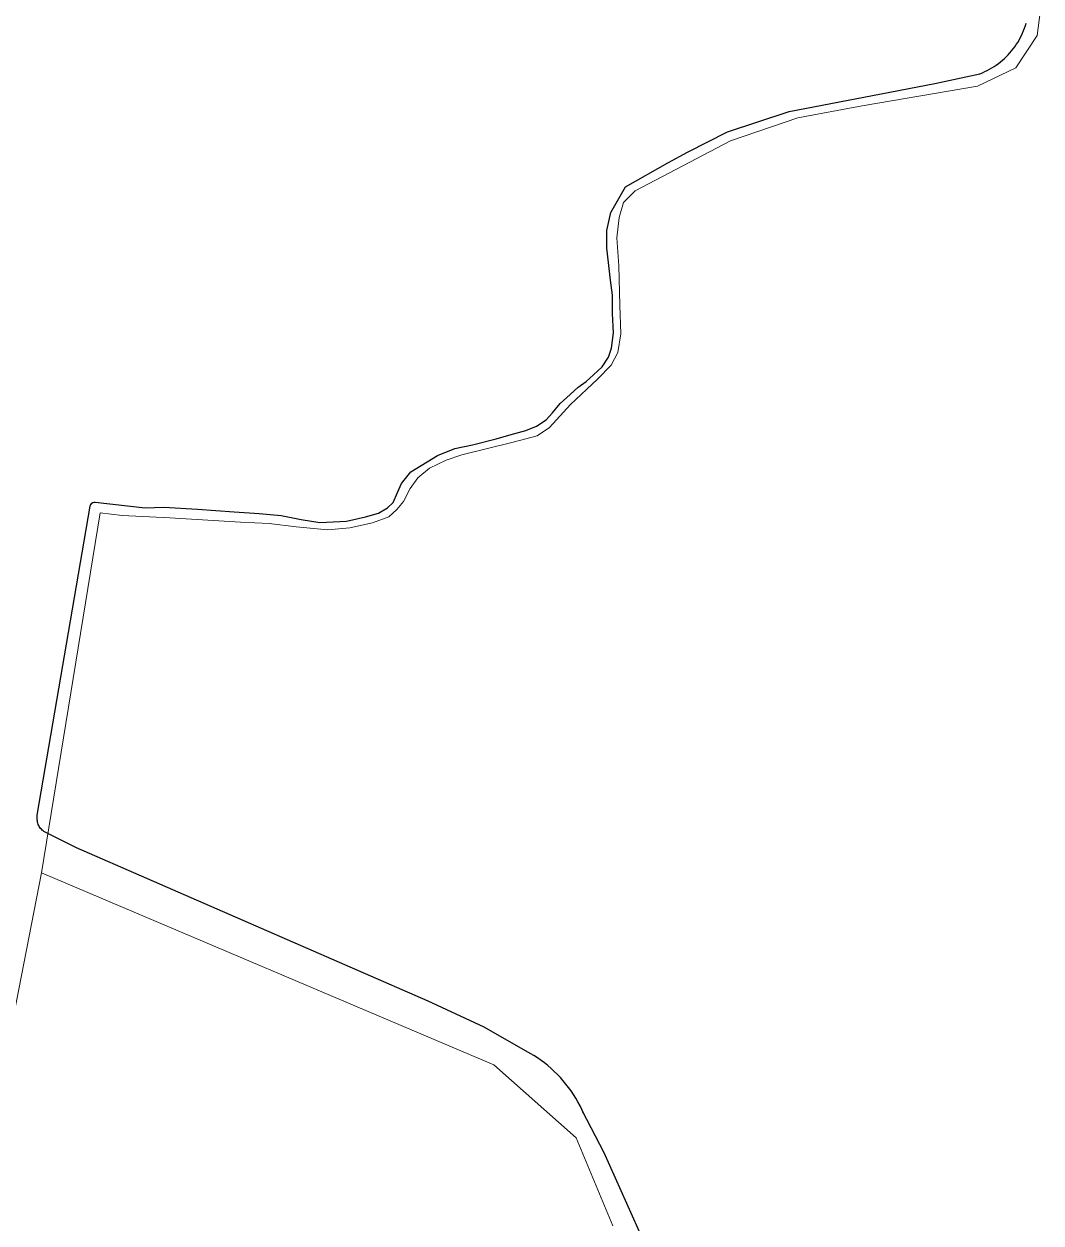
# Model space of a CAD drawing. Header units: millimetres. Extents: x 617751 to 636088, y 68402 to 77988.
# Drawn here: x 626257 to 626709, y 75009 to 75542 of the extents above; entities that cross this region are included whole.
import ezdxf

# ---------------------------------------------------------------- set-up
doc = ezdxf.new("R2010")
doc.units = ezdxf.units.MM
doc.header["$LTSCALE"] = 3
doc.header["$MEASUREMENT"] = 0
doc.layers.add('ALINHAMENTO PREDIAL', color=120, linetype='Continuous')
doc.layers.add('BAIRRO', color=30, linetype='Continuous')

msp = doc.modelspace()

# ---------------------------------------------------------------- linework, layer by layer
at = {"layer": 'ALINHAMENTO PREDIAL'}
msp.add_lwpolyline([(626534.87, 74995.69), (626514.63, 75040.72), (626505.11, 75059.16), (626505.56, 75058.13), (626504.78, 75059.87), (626503.94, 75061.59), (626503.04, 75063.29), (626502.08, 75064.95), (626501.07, 75066.57), (626500, 75068.16), (626498.88, 75069.72), (626497.71, 75071.23), (626496.49, 75072.7), (626495.21, 75074.13), (626493.89, 75075.52), (626492.52, 75076.86), (626491.11, 75078.15), (626489.65, 75079.4), (626488.15, 75080.59), (626486.62, 75081.73), (626485.04, 75082.82), (626483.43, 75083.86), (626481.78, 75084.83), (626461.34, 75096.51), (626436.49, 75108.08), (626280.2, 75176.14), (626265.76, 75183.32), (626265.35, 75183.64), (626264.96, 75183.99), (626264.6, 75184.36), (626264.27, 75184.76), (626263.97, 75185.18), (626263.69, 75185.62), (626263.45, 75186.08), (626263.24, 75186.55), (626263.06, 75187.04), (626262.92, 75187.54), (626262.81, 75188.04), (626262.73, 75188.56), (626262.7, 75189.08), (626262.7, 75189.59), (626262.73, 75190.11), (626262.8, 75190.63), (626286.23, 75327.8), (626286.39, 75328.32), (626286.66, 75328.79), (626287.04, 75329.17), (626287.5, 75329.46), (626288.02, 75329.63), (626288.56, 75329.67), (626310.65, 75327.05), (626318.95, 75327.42), (626334.03, 75326.58), (626350.33, 75325.36), (626361.33, 75324.54), (626371.12, 75323.69), (626379.98, 75322.01), (626388.33, 75320.56), (626400.17, 75321.27), (626408.62, 75323.11), (626414.34, 75324.79), (626418.44, 75327.14), (626420.95, 75329.42), (626422.86, 75333.93), (626424.61, 75337.88), (626428.74, 75343.04), (626440.63, 75350.32), (626448.37, 75353.41), (626456.1, 75355.17), (626466.65, 75357.73), (626473.35, 75359.64), (626479.84, 75361.5), (626484.56, 75363.33), (626488.9, 75366.22), (626491.71, 75369.28), (626495.19, 75373.46), (626499.53, 75377.44), (626503.13, 75380.67), (626506.7, 75383.27), (626509.94, 75386.21), (626513.78, 75389.78), (626516.58, 75393.97), (626517.94, 75398.06), (626518.75, 75404.79), (626518.44, 75413.44), (626518.44, 75421.52), (626517.53, 75428.2), (626516.54, 75436.12), (626515.83, 75442.49), (626515.83, 75450.33), (626517.59, 75458.26), (626524.18, 75469.67), (626542.89, 75480.35), (626551.74, 75485.09), (626569.41, 75494.08), (626596.93, 75503.08), (626630.02, 75509.51), (626661.58, 75515.55), (626681.65, 75519.93), (626682.74, 75520.36), (626683.8, 75520.83), (626684.86, 75521.34), (626685.89, 75521.89), (626686.9, 75522.47), (626687.9, 75523.08), (626688.87, 75523.73), (626689.82, 75524.41), (626690.74, 75525.13), (626691.64, 75525.87), (626692.51, 75526.65), (626693.36, 75527.45), (626694.17, 75528.29), (626694.96, 75529.15), (626695.72, 75530.04), (626696.45, 75530.95), (626697.14, 75531.89), (626697.8, 75532.86), (626698.43, 75533.84), (626699.02, 75534.85), (626699.58, 75535.87), (626700.1, 75536.92), (626700.59, 75537.98), (626701.04, 75539.06), (626701.45, 75540.15), (626701.83, 75541.26), (626702.16, 75542.38)], dxfattribs=at)
msp.add_lwpolyline([(626534.87, 74995.69), (626514.63, 75040.72), (626505.11, 75059.16), (626505.56, 75058.13), (626504.78, 75059.87), (626503.94, 75061.59), (626503.04, 75063.29), (626502.08, 75064.95), (626501.07, 75066.57), (626500, 75068.16), (626498.88, 75069.72), (626497.71, 75071.23), (626496.49, 75072.7), (626495.21, 75074.13), (626493.89, 75075.52), (626492.52, 75076.86), (626491.11, 75078.15), (626489.65, 75079.4), (626488.15, 75080.59), (626486.62, 75081.73), (626485.04, 75082.82), (626483.43, 75083.86), (626481.78, 75084.83), (626461.34, 75096.51), (626436.49, 75108.08), (626280.2, 75176.14), (626265.76, 75183.32), (626265.35, 75183.64), (626264.96, 75183.99), (626264.6, 75184.36), (626264.27, 75184.76), (626263.97, 75185.18), (626263.69, 75185.62), (626263.45, 75186.08), (626263.24, 75186.55), (626263.06, 75187.04), (626262.92, 75187.54), (626262.81, 75188.04), (626262.73, 75188.56), (626262.7, 75189.08), (626262.7, 75189.59), (626262.73, 75190.11), (626262.8, 75190.63), (626286.23, 75327.8), (626286.39, 75328.32), (626286.66, 75328.79), (626287.04, 75329.17), (626287.5, 75329.46), (626288.02, 75329.63), (626288.56, 75329.67), (626310.65, 75327.05), (626318.95, 75327.42), (626334.03, 75326.58), (626350.33, 75325.36), (626361.33, 75324.54), (626371.12, 75323.69), (626379.98, 75322.01), (626388.33, 75320.56), (626400.17, 75321.27), (626408.62, 75323.11), (626414.34, 75324.79), (626418.44, 75327.14), (626420.95, 75329.42), (626422.86, 75333.93), (626424.61, 75337.88), (626428.74, 75343.04), (626440.63, 75350.32), (626448.37, 75353.41), (626456.1, 75355.17), (626466.65, 75357.73), (626473.35, 75359.64), (626479.84, 75361.5), (626484.56, 75363.33), (626488.9, 75366.22), (626491.71, 75369.28), (626495.19, 75373.46), (626499.53, 75377.44), (626503.13, 75380.67), (626506.7, 75383.27), (626509.94, 75386.21), (626513.78, 75389.78), (626516.58, 75393.97), (626517.94, 75398.06), (626518.75, 75404.79), (626518.44, 75413.44), (626518.44, 75421.52), (626517.53, 75428.2), (626516.54, 75436.12), (626515.83, 75442.49), (626515.83, 75450.33), (626517.59, 75458.26), (626524.18, 75469.67), (626542.89, 75480.35), (626551.74, 75485.09), (626569.41, 75494.08), (626596.93, 75503.08), (626630.02, 75509.51), (626661.58, 75515.55), (626681.65, 75519.93), (626682.74, 75520.36), (626683.8, 75520.83), (626684.86, 75521.34), (626685.89, 75521.89), (626686.9, 75522.47), (626687.9, 75523.08), (626688.87, 75523.73), (626689.82, 75524.41), (626690.74, 75525.13), (626691.64, 75525.87), (626692.51, 75526.65), (626693.36, 75527.45), (626694.17, 75528.29), (626694.96, 75529.15), (626695.72, 75530.04), (626696.45, 75530.95), (626697.14, 75531.89), (626697.8, 75532.86), (626698.43, 75533.84), (626699.02, 75534.85), (626699.58, 75535.87), (626700.1, 75536.92), (626700.59, 75537.98), (626701.04, 75539.06), (626701.45, 75540.15), (626701.83, 75541.26), (626702.16, 75542.38)], dxfattribs=at)
msp.add_lwpolyline([(626534.87, 74995.69), (626514.63, 75040.72), (626505.11, 75059.16), (626505.56, 75058.13), (626504.78, 75059.87), (626503.94, 75061.59), (626503.04, 75063.29), (626502.08, 75064.95), (626501.07, 75066.57), (626500, 75068.16), (626498.88, 75069.72), (626497.71, 75071.23), (626496.49, 75072.7), (626495.21, 75074.13), (626493.89, 75075.52), (626492.52, 75076.86), (626491.11, 75078.15), (626489.65, 75079.4), (626488.15, 75080.59), (626486.62, 75081.73), (626485.04, 75082.82), (626483.43, 75083.86), (626481.78, 75084.83), (626461.34, 75096.51), (626436.49, 75108.08), (626280.2, 75176.14), (626265.76, 75183.32), (626265.35, 75183.64), (626264.96, 75183.99), (626264.6, 75184.36), (626264.27, 75184.76), (626263.97, 75185.18), (626263.69, 75185.62), (626263.45, 75186.08), (626263.24, 75186.55), (626263.06, 75187.04), (626262.92, 75187.54), (626262.81, 75188.04), (626262.73, 75188.56), (626262.7, 75189.08), (626262.7, 75189.59), (626262.73, 75190.11), (626262.8, 75190.63), (626286.23, 75327.8), (626286.39, 75328.32), (626286.66, 75328.79), (626287.04, 75329.17), (626287.5, 75329.46), (626288.02, 75329.63), (626288.56, 75329.67), (626310.65, 75327.05), (626318.95, 75327.42), (626334.03, 75326.58), (626350.33, 75325.36), (626361.33, 75324.54), (626371.12, 75323.69), (626379.98, 75322.01), (626388.33, 75320.56), (626400.17, 75321.27), (626408.62, 75323.11), (626414.34, 75324.79), (626418.44, 75327.14), (626420.95, 75329.42), (626422.86, 75333.93), (626424.61, 75337.88), (626428.74, 75343.04), (626440.63, 75350.32), (626448.37, 75353.41), (626456.1, 75355.17), (626466.65, 75357.73), (626473.35, 75359.64), (626479.84, 75361.5), (626484.56, 75363.33), (626488.9, 75366.22), (626491.71, 75369.28), (626495.19, 75373.46), (626499.53, 75377.44), (626503.13, 75380.67), (626506.7, 75383.27), (626509.94, 75386.21), (626513.78, 75389.78), (626516.58, 75393.97), (626517.94, 75398.06), (626518.75, 75404.79), (626518.44, 75413.44), (626518.44, 75421.52), (626517.53, 75428.2), (626516.54, 75436.12), (626515.83, 75442.49), (626515.83, 75450.33), (626517.59, 75458.26), (626524.18, 75469.67), (626542.89, 75480.35), (626551.74, 75485.09), (626569.41, 75494.08), (626596.93, 75503.08), (626630.02, 75509.51), (626661.58, 75515.55), (626681.65, 75519.93), (626682.74, 75520.36), (626683.8, 75520.83), (626684.86, 75521.34), (626685.89, 75521.89), (626686.9, 75522.47), (626687.9, 75523.08), (626688.87, 75523.73), (626689.82, 75524.41), (626690.74, 75525.13), (626691.64, 75525.87), (626692.51, 75526.65), (626693.36, 75527.45), (626694.17, 75528.29), (626694.96, 75529.15), (626695.72, 75530.04), (626696.45, 75530.95), (626697.14, 75531.89), (626697.8, 75532.86), (626698.43, 75533.84), (626699.02, 75534.85), (626699.58, 75535.87), (626700.1, 75536.92), (626700.59, 75537.98), (626701.04, 75539.06), (626701.45, 75540.15), (626701.83, 75541.26), (626702.16, 75542.38)], dxfattribs=at)
msp.add_lwpolyline([(626534.87, 74995.69), (626514.63, 75040.72), (626505.11, 75059.16), (626505.56, 75058.13), (626504.78, 75059.87), (626503.94, 75061.59), (626503.04, 75063.29), (626502.08, 75064.95), (626501.07, 75066.57), (626500, 75068.16), (626498.88, 75069.72), (626497.71, 75071.23), (626496.49, 75072.7), (626495.21, 75074.13), (626493.89, 75075.52), (626492.52, 75076.86), (626491.11, 75078.15), (626489.65, 75079.4), (626488.15, 75080.59), (626486.62, 75081.73), (626485.04, 75082.82), (626483.43, 75083.86), (626481.78, 75084.83), (626461.34, 75096.51), (626436.49, 75108.08), (626280.2, 75176.14), (626265.76, 75183.32), (626265.35, 75183.64), (626264.96, 75183.99), (626264.6, 75184.36), (626264.27, 75184.76), (626263.97, 75185.18), (626263.69, 75185.62), (626263.45, 75186.08), (626263.24, 75186.55), (626263.06, 75187.04), (626262.92, 75187.54), (626262.81, 75188.04), (626262.73, 75188.56), (626262.7, 75189.08), (626262.7, 75189.59), (626262.73, 75190.11), (626262.8, 75190.63), (626286.23, 75327.8), (626286.39, 75328.32), (626286.66, 75328.79), (626287.04, 75329.17), (626287.5, 75329.46), (626288.02, 75329.63), (626288.56, 75329.67), (626310.65, 75327.05), (626318.95, 75327.42), (626334.03, 75326.58), (626350.33, 75325.36), (626361.33, 75324.54), (626371.12, 75323.69), (626379.98, 75322.01), (626388.33, 75320.56), (626400.17, 75321.27), (626408.62, 75323.11), (626414.34, 75324.79), (626418.44, 75327.14), (626420.95, 75329.42), (626422.86, 75333.93), (626424.61, 75337.88), (626428.74, 75343.04), (626440.63, 75350.32), (626448.37, 75353.41), (626456.1, 75355.17), (626466.65, 75357.73), (626473.35, 75359.64), (626479.84, 75361.5), (626484.56, 75363.33), (626488.9, 75366.22), (626491.71, 75369.28), (626495.19, 75373.46), (626499.53, 75377.44), (626503.13, 75380.67), (626506.7, 75383.27), (626509.94, 75386.21), (626513.78, 75389.78), (626516.58, 75393.97), (626517.94, 75398.06), (626518.75, 75404.79), (626518.44, 75413.44), (626518.44, 75421.52), (626517.53, 75428.2), (626516.54, 75436.12), (626515.83, 75442.49), (626515.83, 75450.33), (626517.59, 75458.26), (626524.18, 75469.67), (626542.89, 75480.35), (626551.74, 75485.09), (626569.41, 75494.08), (626596.93, 75503.08), (626630.02, 75509.51), (626661.58, 75515.55), (626681.65, 75519.93), (626682.74, 75520.36), (626683.8, 75520.83), (626684.86, 75521.34), (626685.89, 75521.89), (626686.9, 75522.47), (626687.9, 75523.08), (626688.87, 75523.73), (626689.82, 75524.41), (626690.74, 75525.13), (626691.64, 75525.87), (626692.51, 75526.65), (626693.36, 75527.45), (626694.17, 75528.29), (626694.96, 75529.15), (626695.72, 75530.04), (626696.45, 75530.95), (626697.14, 75531.89), (626697.8, 75532.86), (626698.43, 75533.84), (626699.02, 75534.85), (626699.58, 75535.87), (626700.1, 75536.92), (626700.59, 75537.98), (626701.04, 75539.06), (626701.45, 75540.15), (626701.83, 75541.26), (626702.16, 75542.38)], dxfattribs=at)
msp.add_lwpolyline([(626534.87, 74995.69), (626514.63, 75040.72), (626505.11, 75059.16), (626505.56, 75058.13), (626504.78, 75059.87), (626503.94, 75061.59), (626503.04, 75063.29), (626502.08, 75064.95), (626501.07, 75066.57), (626500, 75068.16), (626498.88, 75069.72), (626497.71, 75071.23), (626496.49, 75072.7), (626495.21, 75074.13), (626493.89, 75075.52), (626492.52, 75076.86), (626491.11, 75078.15), (626489.65, 75079.4), (626488.15, 75080.59), (626486.62, 75081.73), (626485.04, 75082.82), (626483.43, 75083.86), (626481.78, 75084.83), (626461.34, 75096.51), (626436.49, 75108.08), (626280.2, 75176.14), (626265.76, 75183.32), (626265.35, 75183.64), (626264.96, 75183.99), (626264.6, 75184.36), (626264.27, 75184.76), (626263.97, 75185.18), (626263.69, 75185.62), (626263.45, 75186.08), (626263.24, 75186.55), (626263.06, 75187.04), (626262.92, 75187.54), (626262.81, 75188.04), (626262.73, 75188.56), (626262.7, 75189.08), (626262.7, 75189.59), (626262.73, 75190.11), (626262.8, 75190.63), (626286.23, 75327.8), (626286.39, 75328.32), (626286.66, 75328.79), (626287.04, 75329.17), (626287.5, 75329.46), (626288.02, 75329.63), (626288.56, 75329.67), (626310.65, 75327.05), (626318.95, 75327.42), (626334.03, 75326.58), (626350.33, 75325.36), (626361.33, 75324.54), (626371.12, 75323.69), (626379.98, 75322.01), (626388.33, 75320.56), (626400.17, 75321.27), (626408.62, 75323.11), (626414.34, 75324.79), (626418.44, 75327.14), (626420.95, 75329.42), (626422.86, 75333.93), (626424.61, 75337.88), (626428.74, 75343.04), (626440.63, 75350.32), (626448.37, 75353.41), (626456.1, 75355.17), (626466.65, 75357.73), (626473.35, 75359.64), (626479.84, 75361.5), (626484.56, 75363.33), (626488.9, 75366.22), (626491.71, 75369.28), (626495.19, 75373.46), (626499.53, 75377.44), (626503.13, 75380.67), (626506.7, 75383.27), (626509.94, 75386.21), (626513.78, 75389.78), (626516.58, 75393.97), (626517.94, 75398.06), (626518.75, 75404.79), (626518.44, 75413.44), (626518.44, 75421.52), (626517.53, 75428.2), (626516.54, 75436.12), (626515.83, 75442.49), (626515.83, 75450.33), (626517.59, 75458.26), (626524.18, 75469.67), (626542.89, 75480.35), (626551.74, 75485.09), (626569.41, 75494.08), (626596.93, 75503.08), (626630.02, 75509.51), (626661.58, 75515.55), (626681.65, 75519.93), (626682.74, 75520.36), (626683.8, 75520.83), (626684.86, 75521.34), (626685.89, 75521.89), (626686.9, 75522.47), (626687.9, 75523.08), (626688.87, 75523.73), (626689.82, 75524.41), (626690.74, 75525.13), (626691.64, 75525.87), (626692.51, 75526.65), (626693.36, 75527.45), (626694.17, 75528.29), (626694.96, 75529.15), (626695.72, 75530.04), (626696.45, 75530.95), (626697.14, 75531.89), (626697.8, 75532.86), (626698.43, 75533.84), (626699.02, 75534.85), (626699.58, 75535.87), (626700.1, 75536.92), (626700.59, 75537.98), (626701.04, 75539.06), (626701.45, 75540.15), (626701.83, 75541.26), (626702.16, 75542.38)], dxfattribs=at)
msp.add_lwpolyline([(626534.87, 74995.69), (626514.63, 75040.72), (626505.11, 75059.16), (626505.56, 75058.13), (626504.78, 75059.87), (626503.94, 75061.59), (626503.04, 75063.29), (626502.08, 75064.95), (626501.07, 75066.57), (626500, 75068.16), (626498.88, 75069.72), (626497.71, 75071.23), (626496.49, 75072.7), (626495.21, 75074.13), (626493.89, 75075.52), (626492.52, 75076.86), (626491.11, 75078.15), (626489.65, 75079.4), (626488.15, 75080.59), (626486.62, 75081.73), (626485.04, 75082.82), (626483.43, 75083.86), (626481.78, 75084.83), (626461.34, 75096.51), (626436.49, 75108.08), (626280.2, 75176.14), (626265.76, 75183.32), (626265.35, 75183.64), (626264.96, 75183.99), (626264.6, 75184.36), (626264.27, 75184.76), (626263.97, 75185.18), (626263.69, 75185.62), (626263.45, 75186.08), (626263.24, 75186.55), (626263.06, 75187.04), (626262.92, 75187.54), (626262.81, 75188.04), (626262.73, 75188.56), (626262.7, 75189.08), (626262.7, 75189.59), (626262.73, 75190.11), (626262.8, 75190.63), (626286.23, 75327.8), (626286.39, 75328.32), (626286.66, 75328.79), (626287.04, 75329.17), (626287.5, 75329.46), (626288.02, 75329.63), (626288.56, 75329.67), (626310.65, 75327.05), (626318.95, 75327.42), (626334.03, 75326.58), (626350.33, 75325.36), (626361.33, 75324.54), (626371.12, 75323.69), (626379.98, 75322.01), (626388.33, 75320.56), (626400.17, 75321.27), (626408.62, 75323.11), (626414.34, 75324.79), (626418.44, 75327.14), (626420.95, 75329.42), (626422.86, 75333.93), (626424.61, 75337.88), (626428.74, 75343.04), (626440.63, 75350.32), (626448.37, 75353.41), (626456.1, 75355.17), (626466.65, 75357.73), (626473.35, 75359.64), (626479.84, 75361.5), (626484.56, 75363.33), (626488.9, 75366.22), (626491.71, 75369.28), (626495.19, 75373.46), (626499.53, 75377.44), (626503.13, 75380.67), (626506.7, 75383.27), (626509.94, 75386.21), (626513.78, 75389.78), (626516.58, 75393.97), (626517.94, 75398.06), (626518.75, 75404.79), (626518.44, 75413.44), (626518.44, 75421.52), (626517.53, 75428.2), (626516.54, 75436.12), (626515.83, 75442.49), (626515.83, 75450.33), (626517.59, 75458.26), (626524.18, 75469.67), (626542.89, 75480.35), (626551.74, 75485.09), (626569.41, 75494.08), (626596.93, 75503.08), (626630.02, 75509.51), (626661.58, 75515.55), (626681.65, 75519.93), (626682.74, 75520.36), (626683.8, 75520.83), (626684.86, 75521.34), (626685.89, 75521.89), (626686.9, 75522.47), (626687.9, 75523.08), (626688.87, 75523.73), (626689.82, 75524.41), (626690.74, 75525.13), (626691.64, 75525.87), (626692.51, 75526.65), (626693.36, 75527.45), (626694.17, 75528.29), (626694.96, 75529.15), (626695.72, 75530.04), (626696.45, 75530.95), (626697.14, 75531.89), (626697.8, 75532.86), (626698.43, 75533.84), (626699.02, 75534.85), (626699.58, 75535.87), (626700.1, 75536.92), (626700.59, 75537.98), (626701.04, 75539.06), (626701.45, 75540.15), (626701.83, 75541.26), (626702.16, 75542.38)], dxfattribs=at)
at = {"layer": 'BAIRRO', "lineweight": 20}
for points in [[(626208.96, 74880.09), (626264.67, 75165.01), (626290.74, 75324.95), (626300.56, 75323.72), (626321.75, 75322.64), (626353.12, 75320.77), (626365.83, 75320.09), (626377.77, 75318.74), (626391.83, 75317.38), (626401.7, 75318.2), (626411.75, 75320.39), (626419.02, 75323.18), (626422.49, 75326.31), (626425.48, 75329.95), (626428.52, 75335.7), (626431.82, 75340.43), (626437.07, 75344.77), (626444.43, 75348.23), (626451.44, 75350.6), (626474.19, 75356.24), (626484.84, 75359.16), (626490.34, 75362.76), (626499.77, 75373.04), (626511.71, 75384.21), (626517.83, 75390.48), (626520.74, 75396.15), (626522.12, 75404.41), (626521.66, 75417.11), (626521.15, 75434.58), (626520.3, 75446.98), (626521.27, 75456.1), (626523.22, 75462.66), (626528.39, 75467.95), (626570.86, 75490.13), (626600.67, 75500.35), (626629.3, 75505.62), (626680.61, 75514.43), (626697.56, 75522.57), (626707.03, 75536.88), (626708.79, 75550.53)], [(626518.56, 75008.23), (626502.29, 75047.37), (626465.71, 75079.73), (626264.67, 75165.01), (626208.96, 74880.09)]]:
    msp.add_lwpolyline(points, dxfattribs=at)

doc.saveas('drawing.dxf')
